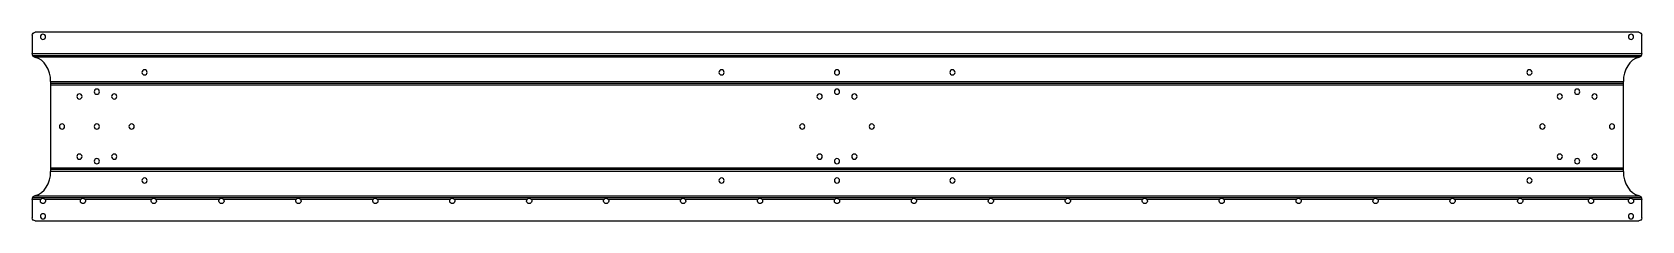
# Model space of a CAD drawing. Header units: millimetres. Extents: x -2 to 1044, y 0 to 123.
import ezdxf

# ---------------------------------------------------------------- set-up
doc = ezdxf.new("R2010")
doc.units = ezdxf.units.MM

msp = doc.modelspace()

# ---------------------------------------------------------------- linework, layer by layer
at = {"layer": 'BEND'}
for p, q in [((-1.7, 107.9), (1043.7, 107.9)), ((10, 89.7), (1032, 89.7)), ((1032, 33.4), (10, 33.4)), ((1043.7, 15.1), (-1.7, 15.1))]:
    msp.add_line(p, q, dxfattribs=at)
at = {"layer": 'BEND_EXTENT'}
for p, q in [((-2, 109), (1044, 109)), ((1042.6, 106.8), (-0.6, 106.8)), ((10, 90.8), (1032, 90.8)), ((1032, 88.5), (10, 88.5)), ((10, 34.5), (1032, 34.5)), ((1032, 32.3), (10, 32.3)), ((3.6, 14), (-2, 14)), ((-0.6, 16.3), (1042.6, 16.3)), ((29.6, 14), (6.4, 14)), ((75.6, 14), (32.4, 14)), ((119.6, 14), (78.4, 14)), ((169.6, 14), (122.4, 14)), ((219.6, 14), (172.4, 14)), ((269.6, 14), (222.4, 14)), ((319.6, 14), (272.4, 14)), ((369.6, 14), (322.4, 14)), ((419.6, 14), (372.4, 14)), ((469.6, 14), (422.4, 14)), ((519.6, 14), (472.4, 14)), ((569.6, 14), (522.4, 14)), ((619.6, 14), (572.4, 14)), ((669.6, 14), (622.4, 14)), ((719.6, 14), (672.4, 14)), ((769.6, 14), (722.4, 14)), ((819.6, 14), (772.4, 14)), ((869.6, 14), (822.4, 14)), ((919.6, 14), (872.4, 14)), ((963.6, 14), (922.4, 14)), ((1009.6, 14), (966.4, 14)), ((1035.6, 14), (1012.4, 14)), ((1044, 14), (1038.4, 14))]:
    msp.add_line(p, q, dxfattribs=at)
at = {"layer": 'INTERIOR_PROFILES', "extrusion": (0, 0, -1)}
for centre in [(-5, 120), (-1037, 120), (-71, 96.8), (-446, 96.8), (-521, 96.8), (-596, 96.8), (-971, 96.8), (-40, 84.2), (-521, 84.2), (-1002, 84.2), (-28.7, 81.1), (-51.3, 81.1), (-509.7, 81.1), (-532.3, 81.1), (-990.7, 81.1), (-1013.3, 81.1), (-17.4, 61.5), (-40, 61.5), (-62.6, 61.5), (-498.4, 61.5), (-543.6, 61.5), (-979.4, 61.5), (-1024.6, 61.5), (-28.7, 41.9), (-51.3, 41.9), (-509.7, 41.9), (-532.3, 41.9), (-990.7, 41.9), (-1013.3, 41.9), (-40, 38.9), (-521, 38.9), (-1002, 38.9), (-71, 26.3), (-446, 26.3), (-521, 26.3), (-596, 26.3), (-971, 26.3), (-5, 3), (-1037, 3)]:
    msp.add_circle(centre, 1.7, dxfattribs=at)
for centre in [(-5, 13), (-31, 13), (-77, 13), (-121, 13), (-171, 13), (-221, 13), (-271, 13), (-321, 13), (-371, 13), (-421, 13), (-471, 13), (-521, 13), (-571, 13), (-621, 13), (-671, 13), (-721, 13), (-771, 13), (-821, 13), (-871, 13), (-921, 13), (-965, 13), (-1011, 13), (-1037, 13)]:
    msp.add_arc(centre, 1.7, -216.0319, 36.0319, dxfattribs=at)
at = {"layer": 'INTERIOR_PROFILES'}
for points in [[(6.4, 14), (6, 14.4), (5.3, 14.6), (4.7, 14.5), (4.2, 14.4), (3.9, 14.2), (3.6, 14)], [(32.4, 14), (32, 14.4), (31.3, 14.6), (30.7, 14.5), (30.2, 14.4), (29.9, 14.2), (29.6, 14)], [(78.4, 14), (78, 14.4), (77.3, 14.6), (76.7, 14.5), (76.2, 14.4), (75.9, 14.2), (75.6, 14)], [(122.4, 14), (122, 14.4), (121.3, 14.6), (120.7, 14.5), (120.2, 14.4), (119.9, 14.2), (119.6, 14)], [(172.4, 14), (172, 14.4), (171.3, 14.6), (170.7, 14.5), (170.2, 14.4), (169.9, 14.2), (169.6, 14)], [(222.4, 14), (222, 14.4), (221.3, 14.6), (220.7, 14.5), (220.2, 14.4), (219.9, 14.2), (219.6, 14)], [(272.4, 14), (272, 14.4), (271.3, 14.6), (270.7, 14.5), (270.2, 14.4), (269.9, 14.2), (269.6, 14)], [(322.4, 14), (322, 14.4), (321.3, 14.6), (320.7, 14.5), (320.2, 14.4), (319.9, 14.2), (319.6, 14)], [(372.4, 14), (372, 14.4), (371.3, 14.6), (370.7, 14.5), (370.2, 14.4), (369.9, 14.2), (369.6, 14)], [(422.4, 14), (422, 14.4), (421.3, 14.6), (420.7, 14.5), (420.2, 14.4), (419.9, 14.2), (419.6, 14)], [(472.4, 14), (472, 14.4), (471.3, 14.6), (470.7, 14.5), (470.2, 14.4), (469.9, 14.2), (469.6, 14)], [(522.4, 14), (522, 14.4), (521.3, 14.6), (520.7, 14.5), (520.2, 14.4), (519.9, 14.2), (519.6, 14)], [(572.4, 14), (572, 14.4), (571.3, 14.6), (570.7, 14.5), (570.2, 14.4), (569.9, 14.2), (569.6, 14)], [(622.4, 14), (622, 14.4), (621.3, 14.6), (620.7, 14.5), (620.2, 14.4), (619.9, 14.2), (619.6, 14)], [(672.4, 14), (672, 14.4), (671.3, 14.6), (670.7, 14.5), (670.2, 14.4), (669.9, 14.2), (669.6, 14)], [(722.4, 14), (722, 14.4), (721.3, 14.6), (720.7, 14.5), (720.2, 14.4), (719.9, 14.2), (719.6, 14)], [(772.4, 14), (772, 14.4), (771.3, 14.6), (770.7, 14.5), (770.2, 14.4), (769.9, 14.2), (769.6, 14)], [(822.4, 14), (822, 14.4), (821.3, 14.6), (820.7, 14.5), (820.2, 14.4), (819.9, 14.2), (819.6, 14)], [(872.4, 14), (872, 14.4), (871.3, 14.6), (870.7, 14.5), (870.2, 14.4), (869.9, 14.2), (869.6, 14)], [(922.4, 14), (922, 14.4), (921.3, 14.6), (920.7, 14.5), (920.2, 14.4), (919.9, 14.2), (919.6, 14)], [(966.4, 14), (966, 14.4), (965.3, 14.6), (964.7, 14.5), (964.2, 14.4), (963.9, 14.2), (963.6, 14)], [(1012.4, 14), (1012, 14.4), (1011.3, 14.6), (1010.7, 14.5), (1010.2, 14.4), (1009.9, 14.2), (1009.6, 14)], [(1038.4, 14), (1038, 14.4), (1037.3, 14.6), (1036.7, 14.5), (1036.2, 14.4), (1035.9, 14.2), (1035.6, 14)]]:
    msp.add_open_spline(points, degree=3, knots=[0.315918, 0.315918, 0.315918, 0.315918, 0.5000107, 0.5000107, 0.5000107, 0.6203015, 0.6203015, 0.6203015, 0.6203015], dxfattribs=at)
at = {"layer": 'OUTER_PROFILES'}
for p, q in [((-2, 121), (-2, 109)), ((1042, 123), (0, 123)), ((1044, 109), (1044, 121)), ((10, 90.8), (10, 32.3)), ((1032, 32.3), (1032, 90.8)), ((-2, 14), (-2, 2)), ((1044, 2), (1044, 14)), ((0, 0), (1042, 0))]:
    msp.add_line(p, q, dxfattribs=at)
at = {"layer": 'OUTER_PROFILES', "extrusion": (0, 0, -1)}
for centre, radius, start, end in [((0, 121), 2, 0, 90), ((-1042, 121), 2, 90, 180), ((-0.5, 109), 2.54, 282.6267, 360), ((-1041.5, 109), 2.54, 180, 257.3733), ((-0.5, 14), 2.54, 0, 77.3733), ((-1041.5, 14), 2.54, 102.6267, 180), ((0, 2), 2, -90, 0), ((-1042, 2), 2, 180, 270)]:
    msp.add_arc(centre, radius, start, end, dxfattribs=at)
at = {"layer": 'OUTER_PROFILES'}
for centre, major_axis, start_param, end_param in [((-2, 90.8), (0, 16), 4.712389, 6.116728), ((1044, 90.8), (0, -16), 3.30805, 4.712389), ((-2, 32.3), (0, -16), 0.166457, 1.570796), ((1044, 32.3), (0, 16), 1.570796, 2.975135)]:
    msp.add_ellipse(centre, major_axis=major_axis, ratio=0.75, start_param=start_param, end_param=end_param, dxfattribs=at)

doc.saveas('drawing.dxf')
